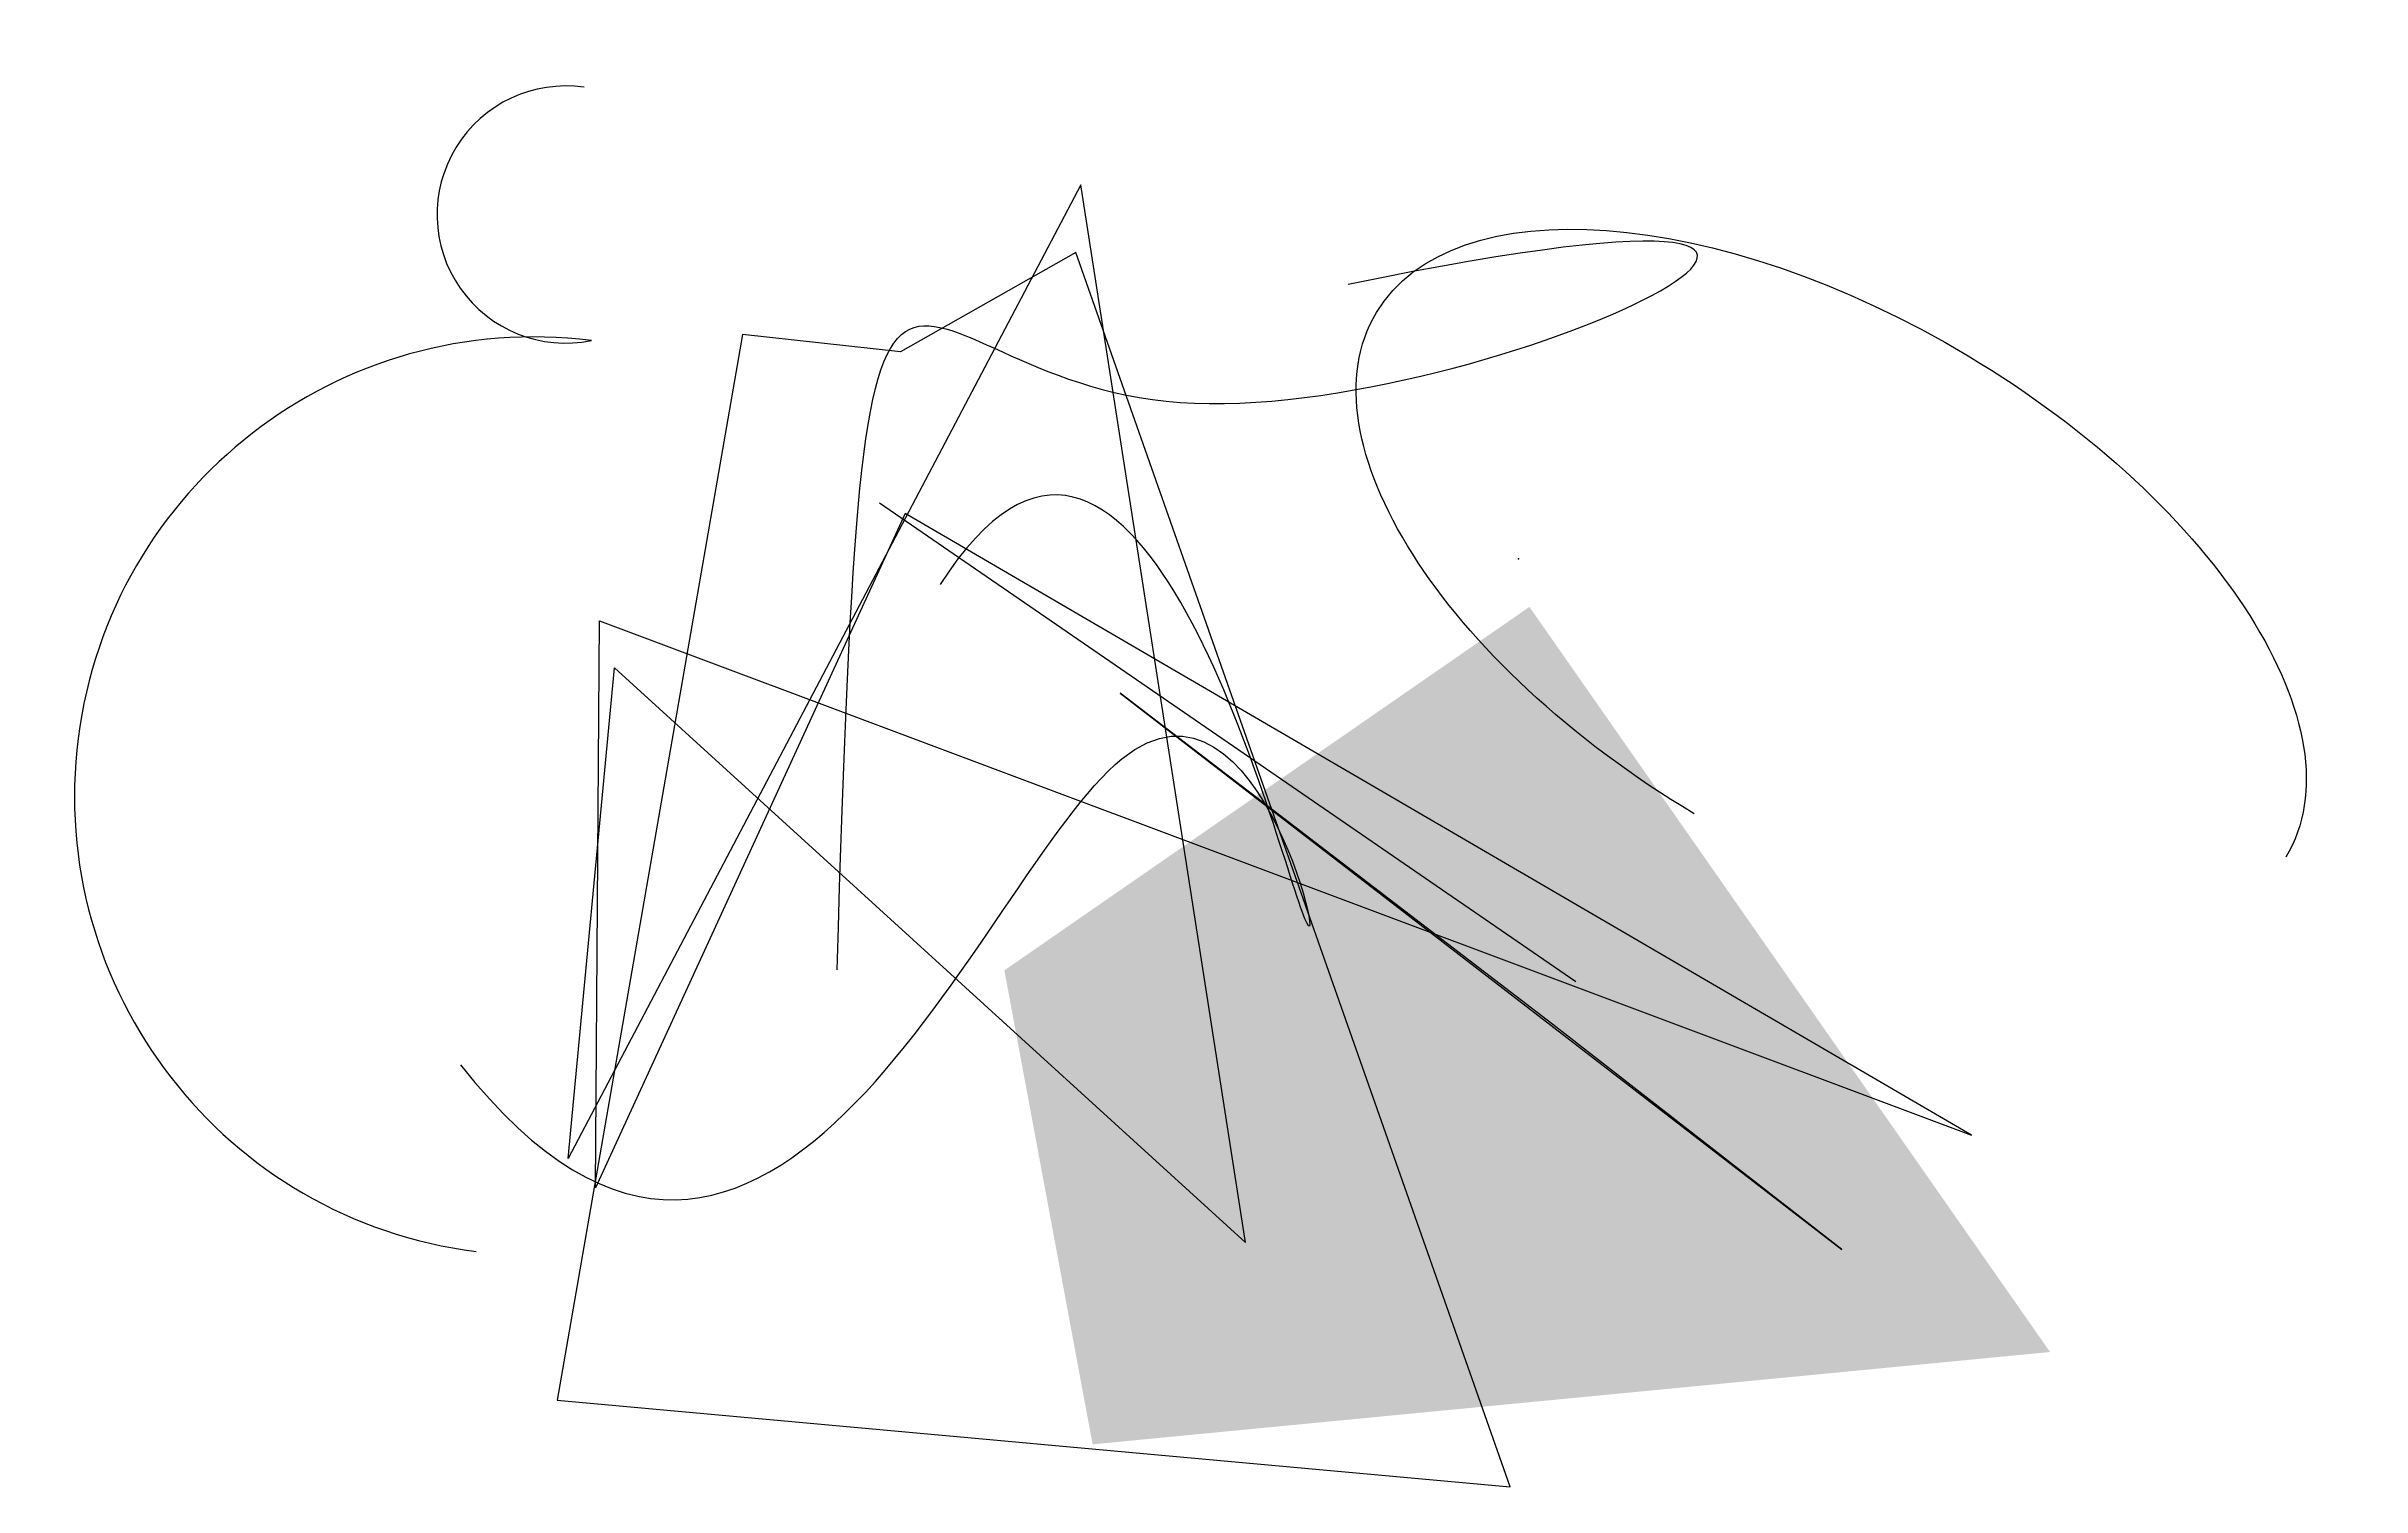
# Model space of a CAD drawing. Extents: x -6964 to 6526, y -4839 to 3555.
import ezdxf

# ---------------------------------------------------------------- set-up
doc = ezdxf.new("R2010")
doc.units = 0

msp = doc.modelspace()

# ---------------------------------------------------------------- linework, layer by layer
at = {"elevation": 791}
msp.add_lwpolyline([(424, -1114, 0)], format="xyb", dxfattribs=at)
msp.add_polyline3d([(-966, 2354, -390), (-1988, 1774, -4547), (-2908, 1875, 2520), (-3987, -4335, 58), (1565, -4839, -632)], close=True)
msp.add_circle((-4741, -1234, -3863), 1e-13)
at = {"extrusion": (-0.42127, -0.70348, -0.477843)}
msp.add_arc((2733, 3972, -4771), 3088, 90, 360, dxfattribs=at)
for points in [[(-2357, -1826, -4754), (-2191, 3555, -4358), (-2061, -340, 29), (4879, 3042, 3035), (621, 2167, 2379)], [(-4551, -2380, -4117), (-2735, -4682, -3296), (-301, 2150, -3931), (965, -4090, -4636), (-640, 2159, -3599), (-1756, 418, 455)]]:
    msp.add_open_spline(points, degree=3)
msp.add_solid([(4710, -4054), (1677, 288), (-868, -4592), (-1382, -1830)])
for points in [[(23, -3415, 1371), (-936, 2747, 766), (-3923, -2927, -3085), (-3653, -67, 472)], [(1813, -2145, 47), (-708, -215, -4375), (3497, -3456, -417)]]:
    msp.add_3dface(points)
at = {"layer": 'B'}
msp.add_lwpolyline([(-2109, 895), (1948, -1894)], dxfattribs=at)
msp.add_point((1613, 568, -3970), dxfattribs=at)
at = {"layer": 'cañería', "extrusion": (0, 0, -1)}
msp.add_lwpolyline([(3831, 3316, -1.18885), (3788, 1840, -1), (4460, -3468, 1)], format="xyb", dxfattribs=at)
at = {"layer": 'cañería'}
msp.add_3dface([(4253, -2790, -525), (-1960, 833, 2951), (-3765, -3097, -4362), (-3741, 207, -111)], dxfattribs=at)

# ---------------------------------------------------------------- texts
msp.add_text('T', height=2.5).set_placement((0, 0))
msp.add_text('T', height=2.5).set_placement((0, 0))

doc.saveas('drawing.dxf')
